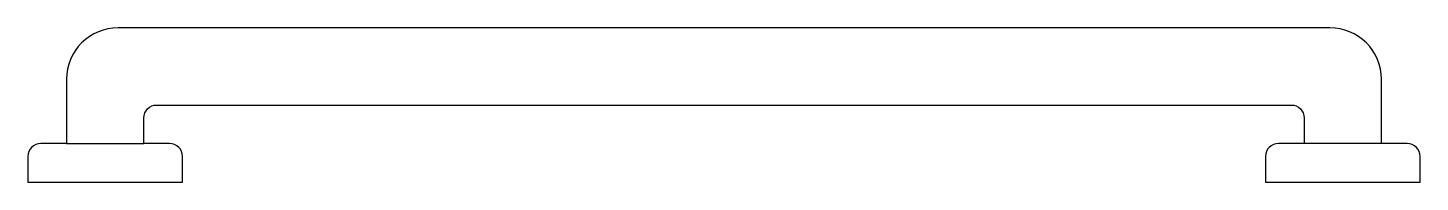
# Model space of a CAD drawing. Header units: metres. Extents: x 0 to 27, y 0 to 3.
import ezdxf

# ---------------------------------------------------------------- set-up
doc = ezdxf.new("R2010")
doc.units = ezdxf.units.M

# ---------------------------------------------------------------- blocks, each defined once
blk = doc.blocks.new('GRABBAR2')
for p, q in [((0.75, -0.75), (2.25, -0.75)), ((26.25, -0.75), (24.75, -0.75))]:
    blk.add_line(p, q)
blk.add_lwpolyline([(24, 0), (24, -0.5, 0.414214), (24.25, -0.75), (24.75, -0.75), (24.75, -1.25, -0.414214), (24.5, -1.5), (2.5, -1.5, -0.414214), (2.25, -1.25), (2.25, -0.75), (2.75, -0.75, 0.414214), (3, -0.5), (3, 0), (0, 0), (0, -0.5, 0.414214), (0.25, -0.75), (0.75, -0.75), (0.75, -2, 0.414214), (1.75, -3), (25.25, -3, 0.414214), (26.25, -2), (26.25, -0.75), (26.75, -0.75, 0.414214), (27, -0.5), (27, 0)], format="xyb", close=True)

msp = doc.modelspace()

# ---------------------------------------------------------------- block references
at = {"color": 0, "rotation": 180}
msp.add_blockref('GRABBAR2', (27, 0), dxfattribs=at)

doc.saveas('drawing.dxf')
